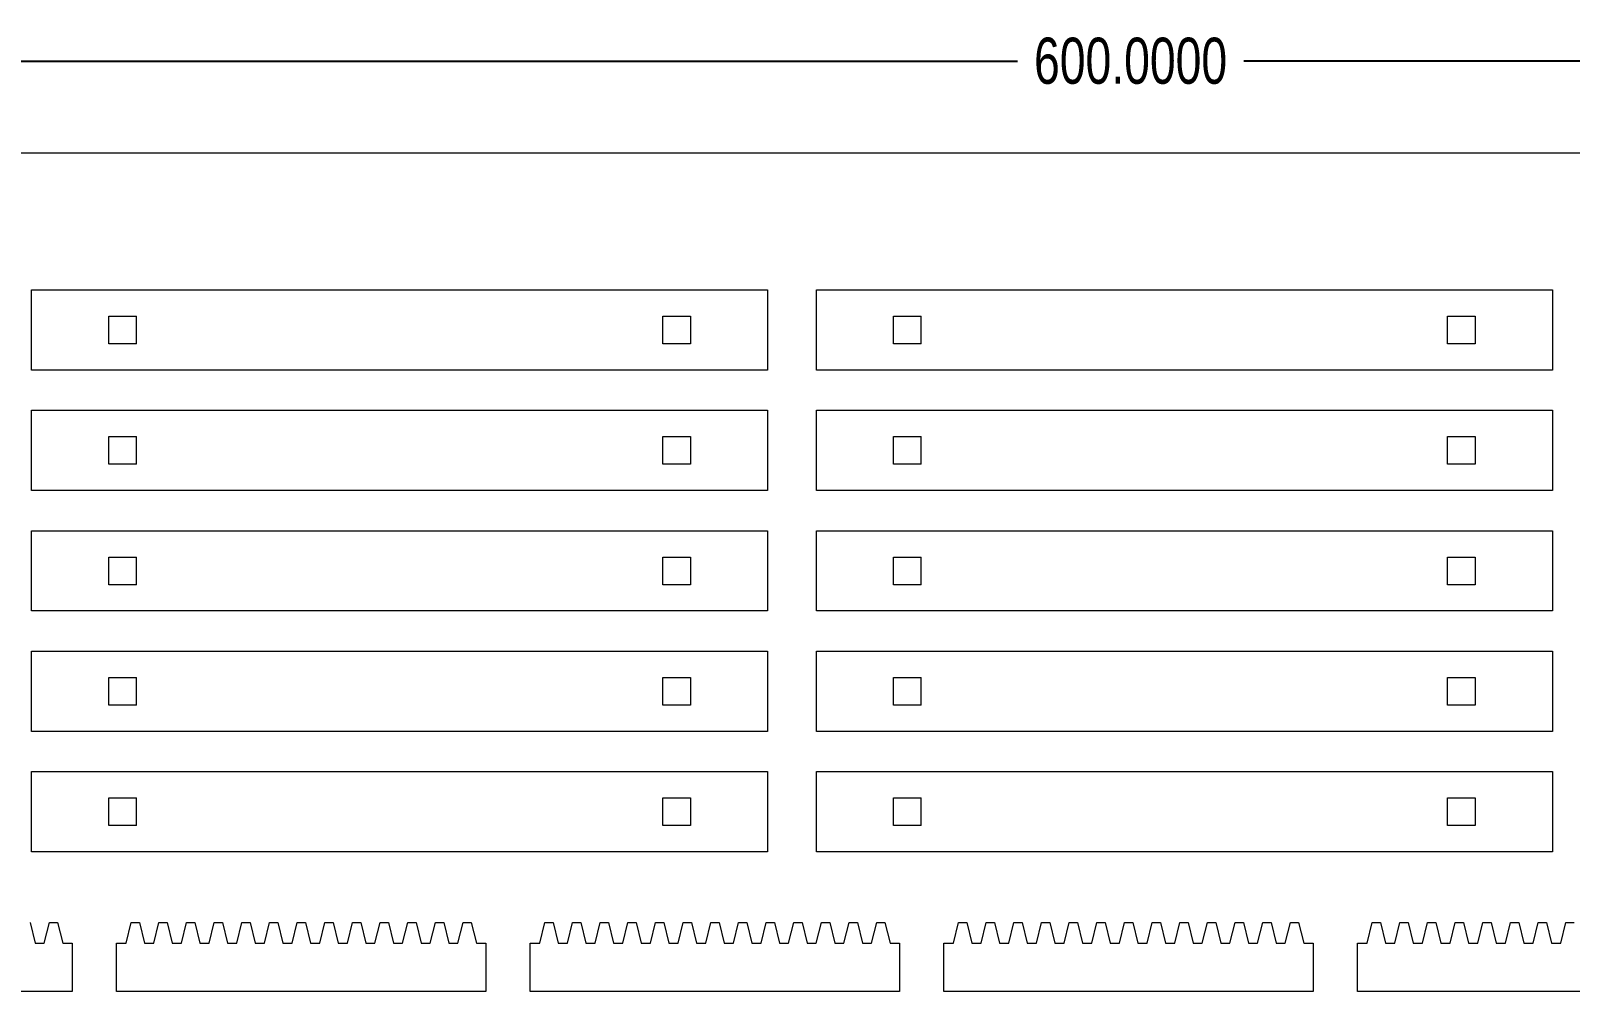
# Model space of a CAD drawing. Header units: millimetres. Extents: x 0 to 634, y 0 to 463.
# Drawn here: x 180.9 to 347.6, y 358.5 to 463.3 of the extents above; entities that cross this region are included whole.
import ezdxf

# ---------------------------------------------------------------- set-up
doc = ezdxf.new("R2010")
doc.units = ezdxf.units.MM
doc.header["$MEASUREMENT"] = 0
doc.layers.get('0').update_dxf_attribs({"linetype": 'CONTINUOUS', "lineweight": 0})
doc.layers.get('Defpoints').update_dxf_attribs({"linetype": 'CONTINUOUS'})
doc.styles.get("Standard").update_dxf_attribs({"font": 'txt', "width": 0.75})
doc.dimstyles.get("Standard").update_dxf_attribs({"dimtxt": 2.5, "dimasz": 2.5, "dimexe": 1.25, "dimexo": 0.625, "dimtad": 1, "dimtxsty": 'Standard', "dimcen": 2.5, "dimadec": 0, "dimazin": 0, "dimtfac": 1, "dimtmove": 0, "dimatfit": 3, "dimfxl": 1, "dimarcsym": 0})

# ---------------------------------------------------------------- blocks, each defined once
blk = doc.blocks.new('*D1')
at = {"color": 0, "linetype": 'Continuous', "lineweight": -2, "transparency": 16777216}
for p, q in [((0, 450.62), (0, 461.25)), ((600, 450.62), (600, 461.25)), ((5, 460), (287.75, 460)), ((595, 460), (312.25, 460))]:
    blk.add_line(p, q, dxfattribs=at)
at = {"color": 0, "linetype": 'Continuous', "transparency": 16777216}
for points in [[(5, 460.83), (5, 459.17), (0, 460)], [(595, 460.83), (595, 459.17), (600, 460)]]:
    blk.add_solid(points, dxfattribs=at)
at = {"layer": 'Defpoints', "color": 0, "linetype": 'Continuous', "transparency": 16777216}
for p in [(600, 460), (0, 450), (600, 450)]:
    blk.add_point(p, dxfattribs=at)
at = {"color": 0, "linetype": 'Continuous', "transparency": 16777216, "insert": (300, 460), "char_height": 5, "attachment_point": 5}
blk.add_mtext('\\A1;600.0000', dxfattribs=at)

msp = doc.modelspace()

# ---------------------------------------------------------------- linework, layer by layer
for p, q in [((189.33217, 429.35), (189.33217, 432.35)), ((189.33217, 432.35), (192.33217, 432.35)), ((192.33217, 429.35), (192.33217, 432.35)), ((249.33217, 432.35), (252.33217, 432.35)), ((249.33217, 429.35), (249.33217, 432.35)), ((252.33217, 432.35), (252.33217, 429.35)), ((274.33217, 429.35), (274.33217, 432.35)), ((274.33217, 432.35), (277.33217, 432.35)), ((277.33217, 429.35), (277.33217, 432.35)), ((334.33217, 432.35), (337.33217, 432.35)), ((334.33217, 429.35), (334.33217, 432.35)), ((337.33217, 432.35), (337.33217, 429.35)), ((192.33217, 429.35), (189.33217, 429.35)), ((252.33217, 429.35), (249.33217, 429.35)), ((277.33217, 429.35), (274.33217, 429.35)), ((337.33217, 429.35), (334.33217, 429.35)), ((189.33217, 416.3), (189.33217, 419.3)), ((189.33217, 419.3), (192.33217, 419.3)), ((192.33217, 416.3), (192.33217, 419.3)), ((249.33217, 419.3), (252.33217, 419.3)), ((249.33217, 416.3), (249.33217, 419.3)), ((252.33217, 419.3), (252.33217, 416.3)), ((274.33217, 416.3), (274.33217, 419.3)), ((274.33217, 419.3), (277.33217, 419.3)), ((277.33217, 416.3), (277.33217, 419.3)), ((334.33217, 419.3), (337.33217, 419.3)), ((334.33217, 416.3), (334.33217, 419.3)), ((337.33217, 419.3), (337.33217, 416.3)), ((192.33217, 416.3), (189.33217, 416.3)), ((252.33217, 416.3), (249.33217, 416.3)), ((277.33217, 416.3), (274.33217, 416.3)), ((337.33217, 416.3), (334.33217, 416.3)), ((189.33217, 403.25), (189.33217, 406.25)), ((189.33217, 406.25), (192.33217, 406.25)), ((192.33217, 403.25), (192.33217, 406.25)), ((249.33217, 406.25), (252.33217, 406.25)), ((249.33217, 403.25), (249.33217, 406.25)), ((252.33217, 406.25), (252.33217, 403.25)), ((274.33217, 403.25), (274.33217, 406.25)), ((274.33217, 406.25), (277.33217, 406.25)), ((277.33217, 403.25), (277.33217, 406.25)), ((334.33217, 406.25), (337.33217, 406.25)), ((334.33217, 403.25), (334.33217, 406.25)), ((337.33217, 406.25), (337.33217, 403.25)), ((192.33217, 403.25), (189.33217, 403.25)), ((252.33217, 403.25), (249.33217, 403.25)), ((277.33217, 403.25), (274.33217, 403.25)), ((337.33217, 403.25), (334.33217, 403.25)), ((189.33217, 390.2), (189.33217, 393.2)), ((189.33217, 393.2), (192.33217, 393.2)), ((192.33217, 390.2), (192.33217, 393.2)), ((249.33217, 393.2), (252.33217, 393.2)), ((249.33217, 390.2), (249.33217, 393.2)), ((252.33217, 393.2), (252.33217, 390.2)), ((274.33217, 390.2), (274.33217, 393.2)), ((274.33217, 393.2), (277.33217, 393.2)), ((277.33217, 390.2), (277.33217, 393.2)), ((334.33217, 393.2), (337.33217, 393.2)), ((334.33217, 390.2), (334.33217, 393.2)), ((337.33217, 393.2), (337.33217, 390.2)), ((192.33217, 390.2), (189.33217, 390.2)), ((252.33217, 390.2), (249.33217, 390.2)), ((277.33217, 390.2), (274.33217, 390.2)), ((337.33217, 390.2), (334.33217, 390.2)), ((189.33217, 377.15), (189.33217, 380.15)), ((189.33217, 380.15), (192.33217, 380.15)), ((192.33217, 377.15), (192.33217, 380.15)), ((249.33217, 380.15), (252.33217, 380.15)), ((249.33217, 377.15), (249.33217, 380.15)), ((252.33217, 380.15), (252.33217, 377.15)), ((274.33217, 377.15), (274.33217, 380.15)), ((274.33217, 380.15), (277.33217, 380.15)), ((277.33217, 377.15), (277.33217, 380.15)), ((334.33217, 380.15), (337.33217, 380.15)), ((334.33217, 377.15), (334.33217, 380.15)), ((337.33217, 380.15), (337.33217, 377.15)), ((192.33217, 377.15), (189.33217, 377.15)), ((252.33217, 377.15), (249.33217, 377.15)), ((277.33217, 377.15), (274.33217, 377.15)), ((337.33217, 377.15), (334.33217, 377.15))]:
    msp.add_line(p, q)
at = {"linetype": 'Continuous'}
msp.add_lwpolyline([(0, 0), (600, 0), (600, 450), (0, 450)], close=True, dxfattribs=at)
for points in [[(260.68217, 426.5), (180.98217, 426.5), (180.98217, 435.2), (260.68217, 435.2)], [(345.68217, 426.5), (265.98217, 426.5), (265.98217, 435.2), (345.68217, 435.2)], [(260.68217, 413.45), (180.98217, 413.45), (180.98217, 422.15), (260.68217, 422.15)], [(345.68217, 413.45), (265.98217, 413.45), (265.98217, 422.15), (345.68217, 422.15)], [(260.68217, 400.4), (180.98217, 400.4), (180.98217, 409.1), (260.68217, 409.1)], [(345.68217, 400.4), (265.98217, 400.4), (265.98217, 409.1), (345.68217, 409.1)], [(260.68217, 387.35), (180.98217, 387.35), (180.98217, 396.05), (260.68217, 396.05)], [(345.68217, 387.35), (265.98217, 387.35), (265.98217, 396.05), (345.68217, 396.05)], [(260.68217, 374.3), (180.98217, 374.3), (180.98217, 383), (260.68217, 383)], [(345.68217, 374.3), (265.98217, 374.3), (265.98217, 383), (345.68217, 383)]]:
    msp.add_lwpolyline(points, close=True)
for points in [[(180.80636, 366.64048, 0), (181.35377, 364.41703, 0), (182.3538, 364.41703, 0), (182.90121, 366.64048, 0), (183.80121, 366.64048, 0), (184.34862, 364.41703, 0), (185.38217, 364.41703, 0), (185.38217, 359.16703, 0), (182.18217, 359.16703, 0), (178.58217, 359.16703, 0)], [(357.78217, 359.16703, 0), (331.38217, 359.16703, 0), (327.78217, 359.16703, 0), (324.58217, 359.16703, 0), (324.58217, 364.41703, 0), (325.61567, 364.41703, 0), (326.16308, 366.64048, 0), (327.06308, 366.64048, 0), (327.61049, 364.41703, 0), (328.61051, 364.41703, 0), (329.15792, 366.64048, 0), (330.05792, 366.64048, 0), (330.60533, 364.41703, 0), (331.60536, 364.41703, 0), (332.15277, 366.64048, 0), (333.05277, 366.64048, 0), (333.60017, 364.41703, 0), (334.6002, 364.41703, 0), (335.14761, 366.64048, 0), (336.04761, 366.64048, 0), (336.59502, 364.41703, 0), (337.59505, 364.41703, 0), (338.14246, 366.64048, 0), (339.04246, 366.64048, 0), (339.58986, 364.41703, 0), (340.58989, 364.41703, 0), (341.1373, 366.64048, 0), (342.0373, 366.64048, 0), (342.58471, 364.41703, 0), (343.58474, 364.41703, 0), (344.13214, 366.64048, 0), (345.03214, 366.64048, 0), (345.57955, 364.41703, 0), (346.57958, 364.41703, 0), (347.12699, 366.64048, 0), (348.02699, 366.64048, 0)]]:
    msp.add_polyline3d(points, dxfattribs=at)
for points in [[(193.38217, 359.16703, 0), (190.18217, 359.16703, 0), (190.18217, 364.41703, 0), (191.21567, 364.41703, 0), (191.76308, 366.64048, 0), (192.66308, 366.64048, 0), (193.21049, 364.41703, 0), (194.21051, 364.41703, 0), (194.75792, 366.64048, 0), (195.65792, 366.64048, 0), (196.20533, 364.41703, 0), (197.20536, 364.41703, 0), (197.75277, 366.64048, 0), (198.65277, 366.64048, 0), (199.20017, 364.41703, 0), (200.2002, 364.41703, 0), (200.74761, 366.64048, 0), (201.64761, 366.64048, 0), (202.19502, 364.41703, 0), (203.19505, 364.41703, 0), (203.74246, 366.64048, 0), (204.64246, 366.64048, 0), (205.18986, 364.41703, 0), (206.18989, 364.41703, 0), (206.7373, 366.64048, 0), (207.6373, 366.64048, 0), (208.18471, 364.41703, 0), (209.18474, 364.41703, 0), (209.73214, 366.64048, 0), (210.63214, 366.64048, 0), (211.17955, 364.41703, 0), (212.17958, 364.41703, 0), (212.72699, 366.64048, 0), (213.62699, 366.64048, 0), (214.1744, 364.41703, 0), (215.17442, 364.41703, 0), (215.72183, 366.64048, 0), (216.62183, 366.64048, 0), (217.16924, 364.41703, 0), (218.16927, 364.41703, 0), (218.71668, 366.64048, 0), (219.61668, 366.64048, 0), (220.16408, 364.41703, 0), (221.16411, 364.41703, 0), (221.71152, 366.64048, 0), (222.61152, 366.64048, 0), (223.15893, 364.41703, 0), (224.15896, 364.41703, 0), (224.70636, 366.64048, 0), (225.60636, 366.64048, 0), (226.15377, 364.41703, 0), (227.1538, 364.41703, 0), (227.70121, 366.64048, 0), (228.60121, 366.64048, 0), (229.14862, 364.41703, 0), (230.18217, 364.41703, 0), (230.18217, 359.16703, 0), (226.98217, 359.16703, 0), (223.38217, 359.16703, 0), (196.98217, 359.16703, 0)], [(238.18217, 359.16703, 0), (234.98217, 359.16703, 0), (234.98217, 364.41703, 0), (236.01567, 364.41703, 0), (236.56308, 366.64048, 0), (237.46308, 366.64048, 0), (238.01049, 364.41703, 0), (239.01051, 364.41703, 0), (239.55792, 366.64048, 0), (240.45792, 366.64048, 0), (241.00533, 364.41703, 0), (242.00536, 364.41703, 0), (242.55277, 366.64048, 0), (243.45277, 366.64048, 0), (244.00017, 364.41703, 0), (245.0002, 364.41703, 0), (245.54761, 366.64048, 0), (246.44761, 366.64048, 0), (246.99502, 364.41703, 0), (247.99505, 364.41703, 0), (248.54246, 366.64048, 0), (249.44246, 366.64048, 0), (249.98986, 364.41703, 0), (250.98989, 364.41703, 0), (251.5373, 366.64048, 0), (252.4373, 366.64048, 0), (252.98471, 364.41703, 0), (253.98474, 364.41703, 0), (254.53214, 366.64048, 0), (255.43214, 366.64048, 0), (255.97955, 364.41703, 0), (256.97958, 364.41703, 0), (257.52699, 366.64048, 0), (258.42699, 366.64048, 0), (258.9744, 364.41703, 0), (259.97442, 364.41703, 0), (260.52183, 366.64048, 0), (261.42183, 366.64048, 0), (261.96924, 364.41703, 0), (262.96927, 364.41703, 0), (263.51668, 366.64048, 0), (264.41668, 366.64048, 0), (264.96408, 364.41703, 0), (265.96411, 364.41703, 0), (266.51152, 366.64048, 0), (267.41152, 366.64048, 0), (267.95893, 364.41703, 0), (268.95896, 364.41703, 0), (269.50636, 366.64048, 0), (270.40636, 366.64048, 0), (270.95377, 364.41703, 0), (271.9538, 364.41703, 0), (272.50121, 366.64048, 0), (273.40121, 366.64048, 0), (273.94862, 364.41703, 0), (274.98217, 364.41703, 0), (274.98217, 359.16703, 0), (271.78217, 359.16703, 0), (268.18217, 359.16703, 0), (241.78217, 359.16703, 0)], [(282.98217, 359.16703, 0), (279.78217, 359.16703, 0), (279.78217, 364.41703, 0), (280.81567, 364.41703, 0), (281.36308, 366.64048, 0), (282.26308, 366.64048, 0), (282.81049, 364.41703, 0), (283.81051, 364.41703, 0), (284.35792, 366.64048, 0), (285.25792, 366.64048, 0), (285.80533, 364.41703, 0), (286.80536, 364.41703, 0), (287.35277, 366.64048, 0), (288.25277, 366.64048, 0), (288.80017, 364.41703, 0), (289.8002, 364.41703, 0), (290.34761, 366.64048, 0), (291.24761, 366.64048, 0), (291.79502, 364.41703, 0), (292.79505, 364.41703, 0), (293.34246, 366.64048, 0), (294.24246, 366.64048, 0), (294.78986, 364.41703, 0), (295.78989, 364.41703, 0), (296.3373, 366.64048, 0), (297.2373, 366.64048, 0), (297.78471, 364.41703, 0), (298.78474, 364.41703, 0), (299.33214, 366.64048, 0), (300.23214, 366.64048, 0), (300.77955, 364.41703, 0), (301.77958, 364.41703, 0), (302.32699, 366.64048, 0), (303.22699, 366.64048, 0), (303.7744, 364.41703, 0), (304.77442, 364.41703, 0), (305.32183, 366.64048, 0), (306.22183, 366.64048, 0), (306.76924, 364.41703, 0), (307.76927, 364.41703, 0), (308.31668, 366.64048, 0), (309.21668, 366.64048, 0), (309.76408, 364.41703, 0), (310.76411, 364.41703, 0), (311.31152, 366.64048, 0), (312.21152, 366.64048, 0), (312.75893, 364.41703, 0), (313.75896, 364.41703, 0), (314.30636, 366.64048, 0), (315.20636, 366.64048, 0), (315.75377, 364.41703, 0), (316.7538, 364.41703, 0), (317.30121, 366.64048, 0), (318.20121, 366.64048, 0), (318.74862, 364.41703, 0), (319.78217, 364.41703, 0), (319.78217, 359.16703, 0), (316.58217, 359.16703, 0), (312.98217, 359.16703, 0), (286.58217, 359.16703, 0)]]:
    msp.add_polyline3d(points, close=True, dxfattribs=at)

# ---------------------------------------------------------------- dimensions: what is measured, and where the dimension line sits
at = {"color": 3, "linetype": 'Continuous'}
dim = msp.add_linear_dim(base=(600, 460), p1=(0, 450), p2=(600, 450), dimstyle='Standard', override={"dimtxt": 5, "dimasz": 5, "dimgap": 1, "dimtad": 0, "dimtih": 1, "dimtoh": 0, "dimdec": 4, "dimzin": 0, "dimdsep": 46, "dimcen": 0.09, "dimtdec": 4, "dimtofl": 0, "dimtolj": 1, "dimtzin": 0}, dxfattribs=at)
dim.commit()
dim.dimension.update_dxf_attribs({"geometry": '*D1', "text_midpoint": (300, 460)})

doc.saveas('drawing.dxf')
